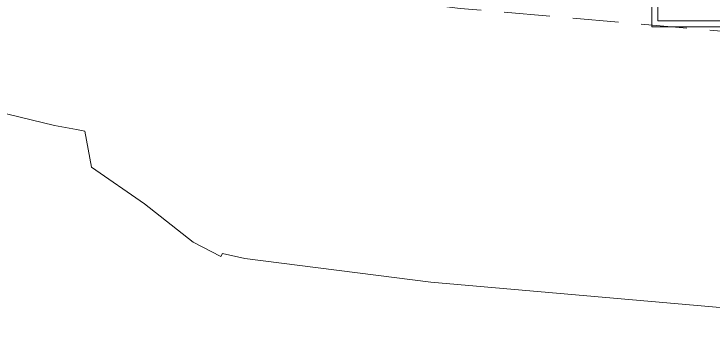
# Model space of a CAD drawing. Header units: inches. Extents: x 27644242 to 29761523, y -859349 to 216979.
# Drawn here: x 29105029 to 29116462, y -809544 to -804183 of the extents above; entities that cross this region are included whole.
import ezdxf

# ---------------------------------------------------------------- set-up
doc = ezdxf.new("R2010")
doc.units = ezdxf.units.IN
doc.header["$MEASUREMENT"] = 0
for name, pattern in [('01-Xref Col Podium Lvl-1$0$HIDDEN', [0.375, 0.25, -0.125]), ('DASHED2', [0.375, 0.25, -0.125]), ('HIDDEN', [0.375, 0.25, -0.125])]:
    doc.linetypes.add(name, pattern=pattern)
for name, color, linetype, lineweight in [('AHC-A-DUCT', 14, 'HIDDEN', 5), ('ELEVATION', 40, 'Continuous', 13), ('RVA Site Boundary', 17, 'Continuous', 15)]:
    doc.layers.add(name, color=color, linetype=linetype, lineweight=lineweight)

# ---------------------------------------------------------------- blocks, each defined once
blk = doc.blocks.new('SALE 5')
at = {"layer": 'ELEVATION', "ltscale": 500, "elevation": 0}
for points in [[(2887, -2349), (2887, -3549), (7637, -3549), (7637, -2349)], [(2987, -2349), (2987, -3449), (7537, -3449), (7537, -2349)]]:
    blk.add_lwpolyline(points, dxfattribs=at)

msp = doc.modelspace()

# ---------------------------------------------------------------- linework, layer by layer
at = {"layer": 'RVA Site Boundary', "ltscale": 500}
msp.add_lwpolyline([(29122057.3, -785578.6), (29123343.6, -790381.2), (29124035.8, -792895.8), (29122695.9, -795366.4), (29124567, -797125.8), (29124797.3, -804286.3), (29122303.6, -809544.3), (29122110.1, -809528.4), (29119356.4, -809220.4), (29119007.7, -809190.1), (29111846.9, -808568.2), (29108805.9, -808179.5), (29108439.6, -808095.6), (29108409.9, -808147.7), (29107959.4, -807914.4), (29107162.4, -807287.6), (29106299.2, -806684.2), (29106186.4, -806097.4), (29106049.1, -806072), (29105689.7, -806005.6), (29097671.5, -804059.2), (29093058.1, -805538.7)], dxfattribs=at)
at = {"layer": 'RVA Site Boundary', "color": 252, "linetype": '01-Xref Col Podium Lvl-1$0$HIDDEN', "ltscale": 3000}
msp.add_lwpolyline([(29117719.3, -786775.5), (29119000.8, -791560.5), (29119216.3, -792343.2), (29117087, -796269.2), (29120129.2, -799129.8), (29120264.6, -803342.2), (29119608.6, -804725.4), (29119397.1, -804707), (29112327, -804093), (29110334.5, -803838.3), (29110025.5, -802230.6), (29106866.8, -801647), (29106630, -801603.2), (29097502.8, -799387.6), (29091801.5, -801216), (29090487.2, -801559.2), (29084528.6, -801392.6), (29078614.2, -801587.4), (29077896, -801652.8), (29070594.6, -802069.7), (29062281.5, -802826.4)], dxfattribs=at)

# ---------------------------------------------------------------- next in the draw order: block references
at = {"layer": 'AHC-A-DUCT', "linetype": 'DASHED2', "ltscale": 1000}
msp.add_blockref('SALE 5', (29112574.9, -800843.3, 0), dxfattribs=at)

doc.saveas('drawing.dxf')
